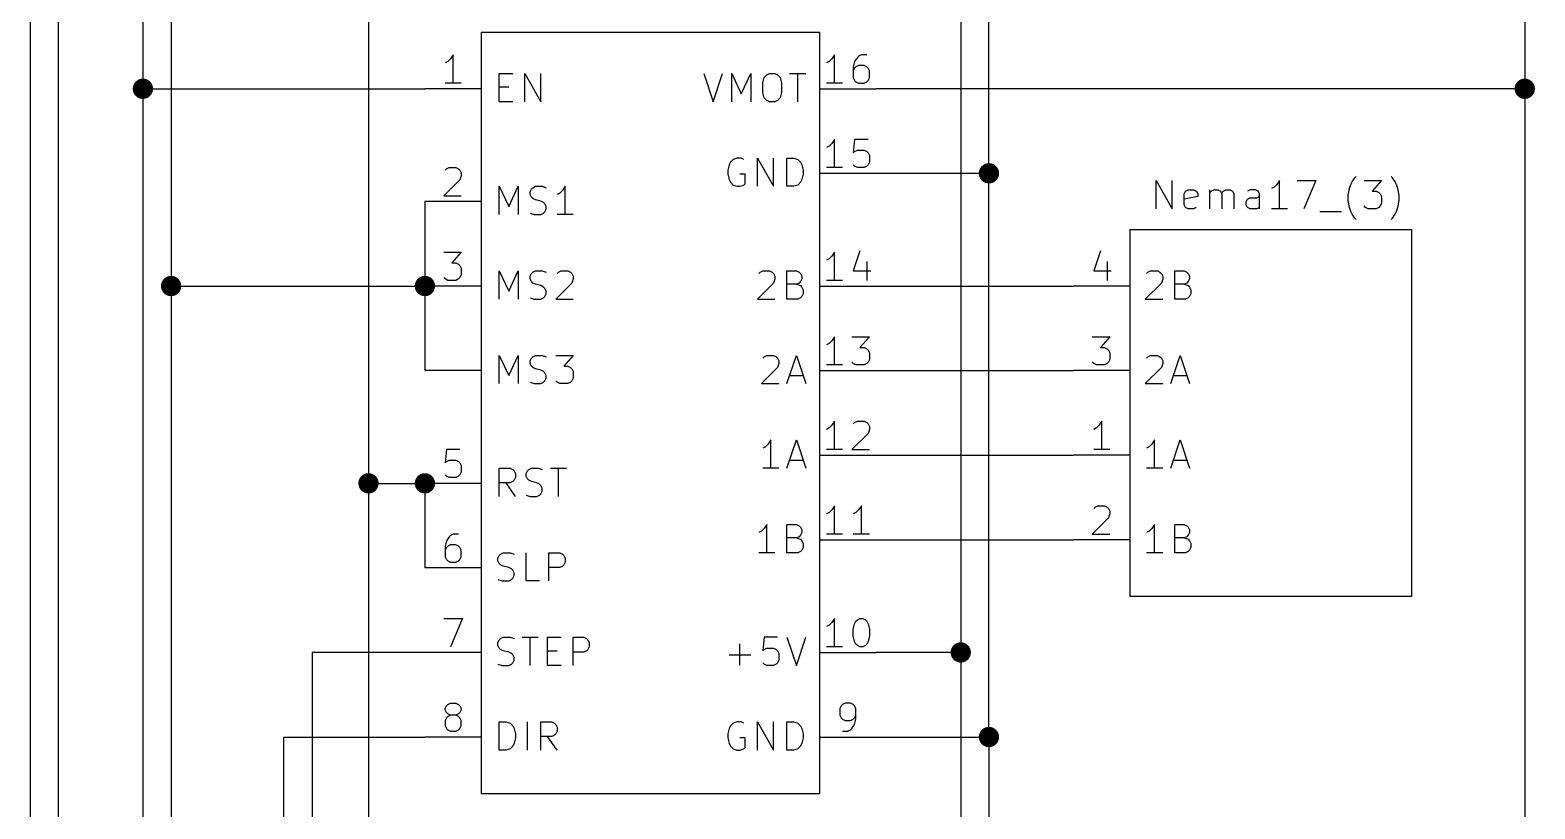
# Model space of a CAD drawing. Extents: x 0.4 to 16.1, y -11.3 to -0.4.
# Drawn here: x 3 to 5.668, y -7.678 to -6.296 of the extents above; entities that cross this region are included whole.
import ezdxf

# ---------------------------------------------------------------- set-up
doc = ezdxf.new("R2010")
doc.units = 0
doc.header["$MEASUREMENT"] = 0
for name, color, linetype in [('BLACK', 7, 'CONTINUOUS'), ('CYAN2', 4, 'CONTINUOUS'), ('GREEN3', 91, 'CONTINUOUS'), ('LYELLOW', 51, 'CONTINUOUS'), ('ORANGE3', 32, 'CONTINUOUS'), ('RED2', 1, 'CONTINUOUS'), ('RED3', 11, 'CONTINUOUS')]:
    doc.layers.add(name, color=color, linetype=linetype)

msp = doc.modelspace()

# ---------------------------------------------------------------- linework, layer by layer
at = {"layer": 'BLACK', "linetype": 'CONTINUOUS'}
for p, q in [((3.25, -5.1), (3.25, -6.75)), ((4.7, -6.55), (4.7, -5.9)), ((4.5, -6.55), (4.7, -6.55)), ((4.7, -7.55), (4.7, -6.55)), ((3.7, -6.6), (3.7, -6.75)), ((3.25, -6.75), (3.7, -6.75)), ((3.25, -6.75), (3.25, -8.35)), ((3.7, -6.75), (3.7, -6.9)), ((4.5, -7.55), (4.7, -7.55)), ((4.7, -7.55), (4.7, -8.15))]:
    msp.add_line(p, q, dxfattribs=at)
at = {"layer": 'BLACK', "const_width": 0.018}
for points in [[(3.241, -6.75, 1), (3.259, -6.75, 1)], [(3.691, -6.75, 1), (3.709, -6.75, 1)], [(4.691, -7.55, 1), (4.709, -7.55, 1)]]:
    msp.add_lwpolyline(points, format="xyb", close=True, dxfattribs=at)
at = {"layer": 'CYAN2', "linetype": 'CONTINUOUS'}
for p, q in [((3.8319, -6.4231), (3.8319, -6.3731)), ((3.8319, -6.3731), (3.8557, -6.3731)), ((3.8771, -6.4231), (3.8771, -6.3731)), ((3.8771, -6.3731), (3.9057, -6.4231)), ((3.9057, -6.4231), (3.9057, -6.3731)), ((4.1943, -6.3731), (4.2109, -6.4231)), ((4.2109, -6.4231), (4.2276, -6.3731)), ((4.2443, -6.4231), (4.2443, -6.3731)), ((4.2443, -6.3731), (4.261, -6.4088)), ((4.261, -6.4088), (4.2776, -6.3731)), ((4.2776, -6.3731), (4.2776, -6.4231)), ((4.3014, -6.3803), (4.3062, -6.3755)), ((4.3062, -6.3755), (4.3109, -6.3731)), ((4.3109, -6.3731), (4.3205, -6.3731)), ((4.3205, -6.3731), (4.3252, -6.3755)), ((4.3252, -6.3755), (4.33, -6.3803)), ((4.3467, -6.3731), (4.3752, -6.3731)), ((4.361, -6.4231), (4.361, -6.3731)), ((3.8319, -6.3969), (3.8486, -6.3969)), ((4.299, -6.3898), (4.3014, -6.3803)), ((4.299, -6.4065), (4.299, -6.3898)), ((4.33, -6.3803), (4.3324, -6.3898)), ((4.3324, -6.3898), (4.3324, -6.4065)), ((3.8557, -6.4231), (3.8319, -6.4231)), ((4.3014, -6.416), (4.299, -6.4065)), ((4.3062, -6.4208), (4.3014, -6.416)), ((4.3109, -6.4231), (4.3062, -6.4208)), ((4.3205, -6.4231), (4.3109, -6.4231)), ((4.3252, -6.4208), (4.3205, -6.4231)), ((4.33, -6.416), (4.3252, -6.4208)), ((4.3324, -6.4065), (4.33, -6.416)), ((4.2395, -6.535), (4.2371, -6.5446)), ((4.2419, -6.5303), (4.2395, -6.535)), ((4.2467, -6.5255), (4.2419, -6.5303)), ((4.2538, -6.5231), (4.2467, -6.5255)), ((4.2609, -6.5231), (4.2538, -6.5231)), ((4.2657, -6.5255), (4.2609, -6.5231)), ((4.2895, -6.5731), (4.2895, -6.5231)), ((4.2895, -6.5231), (4.3181, -6.5731)), ((4.3181, -6.5731), (4.3181, -6.5231)), ((4.3419, -6.5731), (4.3419, -6.5231)), ((4.3419, -6.5231), (4.3538, -6.5231)), ((4.3538, -6.5231), (4.3609, -6.5255)), ((4.3609, -6.5255), (4.3657, -6.5303)), ((4.3657, -6.5303), (4.3681, -6.535)), ((4.3681, -6.535), (4.3705, -6.5446)), ((4.2371, -6.5446), (4.2371, -6.5517)), ((4.2371, -6.5517), (4.2395, -6.5612)), ((4.2395, -6.5612), (4.2419, -6.566)), ((4.2681, -6.5517), (4.2586, -6.5517)), ((4.2681, -6.5684), (4.2681, -6.5517)), ((4.3681, -6.5612), (4.3657, -6.566)), ((4.3705, -6.5517), (4.3681, -6.5612)), ((4.3705, -6.5446), (4.3705, -6.5517)), ((4.9963, -6.6128), (4.9963, -6.5628)), ((4.9963, -6.5628), (5.0249, -6.6128)), ((5.0249, -6.6128), (5.0249, -6.5628)), ((5.2153, -6.5628), (5.2106, -6.5699)), ((5.2153, -6.6128), (5.2153, -6.5628)), ((5.2463, -6.5628), (5.2796, -6.5628)), ((5.2796, -6.5628), (5.2582, -6.6128)), ((5.3439, -6.5652), (5.3487, -6.558)), ((5.3487, -6.558), (5.351, -6.5557)), ((5.3653, -6.5628), (5.3963, -6.5628)), ((5.3963, -6.5628), (5.3796, -6.5819)), ((5.4153, -6.558), (5.4129, -6.5557)), ((5.4201, -6.5652), (5.4153, -6.558)), ((3.8319, -6.6231), (3.8319, -6.5731)), ((3.8319, -6.5731), (3.8486, -6.6088)), ((3.8486, -6.6088), (3.8652, -6.5731)), ((3.8652, -6.5731), (3.8652, -6.6231)), ((3.8867, -6.5827), (3.889, -6.5779)), ((3.8867, -6.5874), (3.8867, -6.5827)), ((3.889, -6.5922), (3.8867, -6.5874)), ((3.889, -6.5779), (3.8914, -6.5755)), ((3.8914, -6.5755), (3.8962, -6.5731)), ((3.8962, -6.5731), (3.9081, -6.5731)), ((3.9081, -6.5731), (3.9152, -6.5755)), ((3.939, -6.585), (3.9343, -6.5874)), ((3.9438, -6.5803), (3.939, -6.585)), ((3.9486, -6.5731), (3.9438, -6.5803)), ((3.9486, -6.6231), (3.9486, -6.5731)), ((4.2419, -6.566), (4.2467, -6.5708)), ((4.2467, -6.5708), (4.2538, -6.5731)), ((4.2538, -6.5731), (4.2586, -6.5731)), ((4.2586, -6.5731), (4.2657, -6.5708)), ((4.2657, -6.5708), (4.2681, -6.5684)), ((4.3538, -6.5731), (4.3419, -6.5731)), ((4.3609, -6.5708), (4.3538, -6.5731)), ((4.3657, -6.566), (4.3609, -6.5708)), ((5.0463, -6.5866), (5.0487, -6.5819)), ((5.0463, -6.6057), (5.0463, -6.5866)), ((5.0487, -6.5819), (5.0534, -6.5795)), ((5.0534, -6.5795), (5.0629, -6.5795)), ((5.0629, -6.5795), (5.0677, -6.5819)), ((5.0677, -6.5819), (5.0701, -6.5866)), ((5.0701, -6.5866), (5.0701, -6.5914)), ((5.0915, -6.6128), (5.0915, -6.5795)), ((5.0915, -6.5842), (5.0939, -6.5819)), ((5.0939, -6.5819), (5.0987, -6.5795)), ((5.0987, -6.5795), (5.1058, -6.5795)), ((5.1058, -6.5795), (5.1106, -6.5819)), ((5.1106, -6.5819), (5.1129, -6.5866)), ((5.1129, -6.5866), (5.1153, -6.5819)), ((5.1129, -6.5866), (5.1129, -6.6128)), ((5.1153, -6.5819), (5.1201, -6.5795)), ((5.1201, -6.5795), (5.1272, -6.5795)), ((5.1272, -6.5795), (5.132, -6.5819)), ((5.132, -6.5819), (5.1344, -6.5866)), ((5.1344, -6.5866), (5.1344, -6.6128)), ((5.1629, -6.5795), (5.1582, -6.5819)), ((5.1725, -6.5795), (5.1629, -6.5795)), ((5.1772, -6.5819), (5.1725, -6.5795)), ((5.1796, -6.5866), (5.1772, -6.5819)), ((5.1796, -6.6128), (5.1796, -6.5866)), ((5.2058, -6.5747), (5.201, -6.5771)), ((5.2106, -6.5699), (5.2058, -6.5747)), ((5.3368, -6.589), (5.3391, -6.5771)), ((5.3368, -6.5985), (5.3368, -6.589)), ((5.3391, -6.5771), (5.3415, -6.5699)), ((5.3415, -6.5699), (5.3439, -6.5652)), ((5.3796, -6.5819), (5.3868, -6.5819)), ((5.3868, -6.5819), (5.3915, -6.5842)), ((5.3915, -6.5842), (5.3939, -6.5866)), ((5.3939, -6.5866), (5.3963, -6.5914)), ((5.4225, -6.5699), (5.4201, -6.5652)), ((5.4249, -6.5771), (5.4225, -6.5699)), ((5.4272, -6.589), (5.4249, -6.5771)), ((5.4272, -6.5985), (5.4272, -6.589)), ((3.8914, -6.5946), (3.889, -6.5922)), ((3.8962, -6.5969), (3.8914, -6.5946)), ((3.9057, -6.5993), (3.8962, -6.5969)), ((3.9105, -6.6017), (3.9057, -6.5993)), ((3.9129, -6.6041), (3.9105, -6.6017)), ((3.9152, -6.6088), (3.9129, -6.6041)), ((3.9129, -6.6184), (3.9152, -6.6136)), ((3.9152, -6.6136), (3.9152, -6.6088)), ((5.0701, -6.5914), (5.0463, -6.5961)), ((5.0487, -6.6104), (5.0463, -6.6057)), ((5.0534, -6.6128), (5.0487, -6.6104)), ((5.0629, -6.6128), (5.0534, -6.6128)), ((5.0677, -6.6104), (5.0629, -6.6128)), ((5.1558, -6.6009), (5.1582, -6.5961)), ((5.1558, -6.6057), (5.1558, -6.6009)), ((5.1582, -6.6104), (5.1558, -6.6057)), ((5.1582, -6.5961), (5.1629, -6.5938)), ((5.1629, -6.6128), (5.1582, -6.6104)), ((5.1629, -6.5938), (5.1749, -6.5938)), ((5.1749, -6.6128), (5.1629, -6.6128)), ((5.1749, -6.5938), (5.1796, -6.5914)), ((5.1796, -6.6104), (5.1749, -6.6128)), ((5.2296, -6.6128), (5.201, -6.6128)), ((5.3391, -6.6104), (5.3368, -6.5985)), ((5.3415, -6.6176), (5.3391, -6.6104)), ((5.3677, -6.6104), (5.3653, -6.608)), ((5.3725, -6.6128), (5.3677, -6.6104)), ((5.3868, -6.6128), (5.3725, -6.6128)), ((5.3915, -6.6104), (5.3868, -6.6128)), ((5.3939, -6.608), (5.3915, -6.6104)), ((5.3963, -6.6033), (5.3939, -6.608)), ((5.3963, -6.5914), (5.3963, -6.6033)), ((5.4225, -6.6176), (5.4249, -6.6104)), ((5.4249, -6.6104), (5.4272, -6.5985)), ((3.8867, -6.6208), (3.8938, -6.6231)), ((3.8938, -6.6231), (3.9057, -6.6231)), ((3.9057, -6.6231), (3.9105, -6.6208)), ((3.9105, -6.6208), (3.9129, -6.6184)), ((3.9629, -6.6231), (3.9343, -6.6231)), ((5.2868, -6.6176), (5.3249, -6.6176)), ((5.3439, -6.6223), (5.3415, -6.6176)), ((5.3487, -6.6295), (5.3439, -6.6223)), ((5.351, -6.6319), (5.3487, -6.6295)), ((5.4129, -6.6319), (5.4153, -6.6295)), ((5.4153, -6.6295), (5.4201, -6.6223)), ((5.4201, -6.6223), (5.4225, -6.6176)), ((3.8319, -6.7731), (3.8319, -6.7231)), ((3.8319, -6.7231), (3.8486, -6.7588)), ((3.8486, -6.7588), (3.8652, -6.7231)), ((3.8652, -6.7231), (3.8652, -6.7731)), ((3.8914, -6.7255), (3.8962, -6.7231)), ((3.8962, -6.7231), (3.9081, -6.7231)), ((3.9081, -6.7231), (3.9152, -6.7255)), ((3.9367, -6.7255), (3.9414, -6.7231)), ((3.9414, -6.7231), (3.9533, -6.7231)), ((3.9533, -6.7231), (3.9581, -6.7255)), ((4.2943, -6.7255), (4.299, -6.7231)), ((4.299, -6.7231), (4.311, -6.7231)), ((4.311, -6.7231), (4.3157, -6.7255)), ((4.3419, -6.7731), (4.3419, -6.7231)), ((4.3419, -6.7231), (4.3586, -6.7231)), ((4.3586, -6.7231), (4.3633, -6.7255)), ((4.9819, -6.7255), (4.9867, -6.7231)), ((4.9867, -6.7231), (4.9986, -6.7231)), ((4.9986, -6.7231), (5.0033, -6.7255)), ((5.0295, -6.7731), (5.0295, -6.7231)), ((5.0295, -6.7231), (5.0462, -6.7231)), ((5.0462, -6.7231), (5.0509, -6.7255)), ((3.8867, -6.7327), (3.889, -6.7279)), ((3.8867, -6.7374), (3.8867, -6.7327)), ((3.889, -6.7422), (3.8867, -6.7374)), ((3.889, -6.7279), (3.8914, -6.7255)), ((3.8914, -6.7446), (3.889, -6.7422)), ((3.8962, -6.7469), (3.8914, -6.7446)), ((3.9057, -6.7493), (3.8962, -6.7469)), ((3.9105, -6.7517), (3.9057, -6.7493)), ((3.9605, -6.7446), (3.9319, -6.7731)), ((3.9343, -6.7279), (3.9367, -6.7255)), ((3.9581, -6.7255), (3.9605, -6.7279)), ((3.9605, -6.7279), (3.9629, -6.7327)), ((3.9629, -6.7374), (3.9605, -6.7446)), ((3.9629, -6.7327), (3.9629, -6.7374)), ((4.3181, -6.7446), (4.2895, -6.7731)), ((4.2919, -6.7279), (4.2943, -6.7255)), ((4.3157, -6.7255), (4.3181, -6.7279)), ((4.3181, -6.7279), (4.3205, -6.7327)), ((4.3205, -6.7374), (4.3181, -6.7446)), ((4.3205, -6.7327), (4.3205, -6.7374)), ((4.3586, -6.7469), (4.3419, -6.7469)), ((4.3633, -6.7446), (4.3586, -6.7469)), ((4.3586, -6.7469), (4.3657, -6.7493)), ((4.3633, -6.7255), (4.3657, -6.7279)), ((4.3657, -6.7422), (4.3633, -6.7446)), ((4.3657, -6.7279), (4.3681, -6.7327)), ((4.3681, -6.7374), (4.3657, -6.7422)), ((4.3657, -6.7493), (4.3681, -6.7517)), ((4.3681, -6.7327), (4.3681, -6.7374)), ((5.0057, -6.7446), (4.9771, -6.7731)), ((4.9795, -6.7279), (4.9819, -6.7255)), ((5.0033, -6.7255), (5.0057, -6.7279)), ((5.0057, -6.7279), (5.0081, -6.7327)), ((5.0081, -6.7374), (5.0057, -6.7446)), ((5.0081, -6.7327), (5.0081, -6.7374)), ((5.0462, -6.7469), (5.0295, -6.7469)), ((5.0509, -6.7446), (5.0462, -6.7469)), ((5.0462, -6.7469), (5.0533, -6.7493)), ((5.0509, -6.7255), (5.0533, -6.7279)), ((5.0533, -6.7422), (5.0509, -6.7446)), ((5.0533, -6.7279), (5.0557, -6.7327)), ((5.0557, -6.7374), (5.0533, -6.7422)), ((5.0533, -6.7493), (5.0557, -6.7517)), ((5.0557, -6.7327), (5.0557, -6.7374)), ((3.8867, -6.7708), (3.8938, -6.7731)), ((3.8938, -6.7731), (3.9057, -6.7731)), ((3.9057, -6.7731), (3.9105, -6.7708)), ((3.9129, -6.7541), (3.9105, -6.7517)), ((3.9105, -6.7708), (3.9129, -6.7684)), ((3.9152, -6.7588), (3.9129, -6.7541)), ((3.9129, -6.7684), (3.9152, -6.7636)), ((3.9152, -6.7636), (3.9152, -6.7588)), ((3.9319, -6.7731), (3.9629, -6.7731)), ((4.2895, -6.7731), (4.3205, -6.7731)), ((4.3609, -6.7731), (4.3419, -6.7731)), ((4.3657, -6.7708), (4.3609, -6.7731)), ((4.3681, -6.7684), (4.3657, -6.7708)), ((4.3681, -6.7517), (4.3705, -6.7565)), ((4.3705, -6.7636), (4.3681, -6.7684)), ((4.3705, -6.7565), (4.3705, -6.7636)), ((4.9771, -6.7731), (5.0081, -6.7731)), ((5.0486, -6.7731), (5.0295, -6.7731)), ((5.0533, -6.7708), (5.0486, -6.7731)), ((5.0557, -6.7684), (5.0533, -6.7708)), ((5.0557, -6.7517), (5.0581, -6.7565)), ((5.0581, -6.7636), (5.0557, -6.7684)), ((5.0581, -6.7565), (5.0581, -6.7636)), ((3.8319, -6.9231), (3.8319, -6.8731)), ((3.8319, -6.8731), (3.8486, -6.9088)), ((3.8486, -6.9088), (3.8652, -6.8731)), ((3.8652, -6.8731), (3.8652, -6.9231)), ((3.8867, -6.8827), (3.889, -6.8779)), ((3.8867, -6.8874), (3.8867, -6.8827)), ((3.889, -6.8779), (3.8914, -6.8755)), ((3.8914, -6.8755), (3.8962, -6.8731)), ((3.8962, -6.8731), (3.9081, -6.8731)), ((3.9081, -6.8731), (3.9152, -6.8755)), ((3.9319, -6.8731), (3.9629, -6.8731)), ((3.9629, -6.8731), (3.9462, -6.8922)), ((4.299, -6.8779), (4.3014, -6.8755)), ((4.3014, -6.8755), (4.3062, -6.8731)), ((4.3062, -6.8731), (4.3181, -6.8731)), ((4.3181, -6.8731), (4.3229, -6.8755)), ((4.3229, -6.8755), (4.3252, -6.8779)), ((4.3252, -6.8779), (4.3276, -6.8827)), ((4.3276, -6.8827), (4.3276, -6.8874)), ((4.3419, -6.9231), (4.3586, -6.8731)), ((4.3586, -6.8731), (4.3752, -6.9231)), ((4.9795, -6.8779), (4.9819, -6.8755)), ((4.9819, -6.8755), (4.9867, -6.8731)), ((4.9867, -6.8731), (4.9986, -6.8731)), ((4.9986, -6.8731), (5.0033, -6.8755)), ((5.0033, -6.8755), (5.0057, -6.8779)), ((5.0057, -6.8779), (5.0081, -6.8827)), ((5.0081, -6.8827), (5.0081, -6.8874)), ((5.0224, -6.9231), (5.039, -6.8731)), ((5.039, -6.8731), (5.0557, -6.9231)), ((3.889, -6.8922), (3.8867, -6.8874)), ((3.8914, -6.8946), (3.889, -6.8922)), ((3.8962, -6.8969), (3.8914, -6.8946)), ((3.9057, -6.8993), (3.8962, -6.8969)), ((3.9105, -6.9017), (3.9057, -6.8993)), ((3.9129, -6.9041), (3.9105, -6.9017)), ((3.9152, -6.9088), (3.9129, -6.9041)), ((3.9152, -6.9136), (3.9152, -6.9088)), ((3.9462, -6.8922), (3.9533, -6.8922)), ((3.9533, -6.8922), (3.9581, -6.8946)), ((3.9581, -6.8946), (3.9605, -6.8969)), ((3.9605, -6.8969), (3.9629, -6.9017)), ((3.9629, -6.9017), (3.9629, -6.9136)), ((4.3252, -6.8946), (4.2967, -6.9231)), ((4.3276, -6.8874), (4.3252, -6.8946)), ((4.3467, -6.9088), (4.3705, -6.9088)), ((5.0057, -6.8946), (4.9771, -6.9231)), ((5.0081, -6.8874), (5.0057, -6.8946)), ((5.0271, -6.9088), (5.0509, -6.9088)), ((3.8867, -6.9208), (3.8938, -6.9231)), ((3.8938, -6.9231), (3.9057, -6.9231)), ((3.9057, -6.9231), (3.9105, -6.9208)), ((3.9105, -6.9208), (3.9129, -6.9184)), ((3.9129, -6.9184), (3.9152, -6.9136)), ((3.9343, -6.9208), (3.9319, -6.9184)), ((3.939, -6.9231), (3.9343, -6.9208)), ((3.9533, -6.9231), (3.939, -6.9231)), ((3.9581, -6.9208), (3.9533, -6.9231)), ((3.9605, -6.9184), (3.9581, -6.9208)), ((3.9629, -6.9136), (3.9605, -6.9184)), ((4.2967, -6.9231), (4.3276, -6.9231)), ((4.9771, -6.9231), (5.0081, -6.9231)), ((4.3038, -7.035), (4.299, -7.0374)), ((4.3086, -7.0303), (4.3038, -7.035)), ((4.3133, -7.0231), (4.3086, -7.0303)), ((4.3133, -7.0731), (4.3133, -7.0231)), ((4.3419, -7.0731), (4.3586, -7.0231)), ((4.3586, -7.0231), (4.3752, -7.0731)), ((4.9843, -7.035), (4.9795, -7.0374)), ((4.989, -7.0303), (4.9843, -7.035)), ((4.9938, -7.0231), (4.989, -7.0303)), ((4.9938, -7.0731), (4.9938, -7.0231)), ((5.0224, -7.0731), (5.039, -7.0231)), ((5.039, -7.0231), (5.0557, -7.0731)), ((4.3467, -7.0588), (4.3705, -7.0588)), ((5.0271, -7.0588), (5.0509, -7.0588)), ((3.8319, -7.1231), (3.8319, -7.0731)), ((3.8319, -7.0731), (3.8509, -7.0731)), ((3.8509, -7.0731), (3.8557, -7.0755)), ((3.8557, -7.0755), (3.8581, -7.0779)), ((3.8581, -7.0946), (3.8557, -7.0969)), ((3.8581, -7.0779), (3.8605, -7.0827)), ((3.8605, -7.0898), (3.8581, -7.0946)), ((3.8605, -7.0827), (3.8605, -7.0898)), ((3.8795, -7.0827), (3.8819, -7.0779)), ((3.8795, -7.0874), (3.8795, -7.0827)), ((3.8819, -7.0922), (3.8795, -7.0874)), ((3.8819, -7.0779), (3.8843, -7.0755)), ((3.8843, -7.0946), (3.8819, -7.0922)), ((3.8843, -7.0755), (3.889, -7.0731)), ((3.889, -7.0969), (3.8843, -7.0946)), ((3.889, -7.0731), (3.9009, -7.0731)), ((3.9009, -7.0731), (3.9081, -7.0755)), ((3.9224, -7.0731), (3.9509, -7.0731)), ((3.9367, -7.1231), (3.9367, -7.0731)), ((4.3276, -7.0731), (4.299, -7.0731)), ((5.0081, -7.0731), (4.9795, -7.0731)), ((3.8509, -7.0993), (3.8319, -7.0993)), ((3.8605, -7.1231), (3.8438, -7.0993)), ((3.8557, -7.0969), (3.8509, -7.0993)), ((3.8795, -7.1208), (3.8867, -7.1231)), ((3.8867, -7.1231), (3.8986, -7.1231)), ((3.8986, -7.0993), (3.889, -7.0969)), ((3.9033, -7.1017), (3.8986, -7.0993)), ((3.8986, -7.1231), (3.9033, -7.1208)), ((3.9057, -7.1041), (3.9033, -7.1017)), ((3.9033, -7.1208), (3.9057, -7.1184)), ((3.9081, -7.1088), (3.9057, -7.1041)), ((3.9057, -7.1184), (3.9081, -7.1136)), ((3.9081, -7.1136), (3.9081, -7.1088)), ((4.3062, -7.1731), (4.3014, -7.1803)), ((4.3062, -7.2231), (4.3062, -7.1731)), ((4.3419, -7.2231), (4.3419, -7.1731)), ((4.3419, -7.1731), (4.3586, -7.1731)), ((4.3586, -7.1731), (4.3633, -7.1755)), ((4.3633, -7.1755), (4.3657, -7.1779)), ((4.9938, -7.1731), (4.989, -7.1803)), ((4.9938, -7.2231), (4.9938, -7.1731)), ((5.0295, -7.2231), (5.0295, -7.1731)), ((5.0295, -7.1731), (5.0462, -7.1731)), ((5.0462, -7.1731), (5.0509, -7.1755)), ((5.0509, -7.1755), (5.0533, -7.1779)), ((4.2967, -7.185), (4.2919, -7.1874)), ((4.3014, -7.1803), (4.2967, -7.185)), ((4.3586, -7.1969), (4.3419, -7.1969)), ((4.3633, -7.1946), (4.3586, -7.1969)), ((4.3586, -7.1969), (4.3657, -7.1993)), ((4.3657, -7.1922), (4.3633, -7.1946)), ((4.3657, -7.1779), (4.3681, -7.1827)), ((4.3681, -7.1874), (4.3657, -7.1922)), ((4.3657, -7.1993), (4.3681, -7.2017)), ((4.3681, -7.1827), (4.3681, -7.1874)), ((4.3681, -7.2017), (4.3705, -7.2065)), ((4.9843, -7.185), (4.9795, -7.1874)), ((4.989, -7.1803), (4.9843, -7.185)), ((5.0462, -7.1969), (5.0295, -7.1969)), ((5.0509, -7.1946), (5.0462, -7.1969)), ((5.0462, -7.1969), (5.0533, -7.1993)), ((5.0533, -7.1922), (5.0509, -7.1946)), ((5.0533, -7.1779), (5.0557, -7.1827)), ((5.0557, -7.1874), (5.0533, -7.1922)), ((5.0533, -7.1993), (5.0557, -7.2017)), ((5.0557, -7.1827), (5.0557, -7.1874)), ((5.0557, -7.2017), (5.0581, -7.2065)), ((3.8295, -7.2327), (3.8319, -7.2279)), ((3.8319, -7.2279), (3.8343, -7.2255)), ((3.8343, -7.2255), (3.839, -7.2231)), ((3.839, -7.2231), (3.8509, -7.2231)), ((3.8509, -7.2231), (3.8581, -7.2255)), ((3.8795, -7.2731), (3.8795, -7.2231)), ((3.92, -7.2731), (3.92, -7.2231)), ((3.92, -7.2231), (3.939, -7.2231)), ((3.939, -7.2231), (3.9438, -7.2255)), ((3.9438, -7.2255), (3.9462, -7.2279)), ((3.9462, -7.2279), (3.9486, -7.2327)), ((4.3205, -7.2231), (4.2919, -7.2231)), ((4.3609, -7.2231), (4.3419, -7.2231)), ((4.3657, -7.2208), (4.3609, -7.2231)), ((4.3681, -7.2184), (4.3657, -7.2208)), ((4.3705, -7.2136), (4.3681, -7.2184)), ((4.3705, -7.2065), (4.3705, -7.2136)), ((5.0081, -7.2231), (4.9795, -7.2231)), ((5.0486, -7.2231), (5.0295, -7.2231)), ((5.0533, -7.2208), (5.0486, -7.2231)), ((5.0557, -7.2184), (5.0533, -7.2208)), ((5.0581, -7.2136), (5.0557, -7.2184)), ((5.0581, -7.2065), (5.0581, -7.2136)), ((3.8295, -7.2374), (3.8295, -7.2327)), ((3.8319, -7.2422), (3.8295, -7.2374)), ((3.8343, -7.2446), (3.8319, -7.2422)), ((3.839, -7.2469), (3.8343, -7.2446)), ((3.8486, -7.2493), (3.839, -7.2469)), ((3.8533, -7.2517), (3.8486, -7.2493)), ((3.8557, -7.2541), (3.8533, -7.2517)), ((3.8581, -7.2588), (3.8557, -7.2541)), ((3.939, -7.2493), (3.92, -7.2493)), ((3.9438, -7.2469), (3.939, -7.2493)), ((3.9462, -7.2446), (3.9438, -7.2469)), ((3.9486, -7.2398), (3.9462, -7.2446)), ((3.9486, -7.2327), (3.9486, -7.2398)), ((3.8295, -7.2708), (3.8367, -7.2731)), ((3.8367, -7.2731), (3.8486, -7.2731)), ((3.8486, -7.2731), (3.8533, -7.2708)), ((3.8533, -7.2708), (3.8557, -7.2684)), ((3.8557, -7.2684), (3.8581, -7.2636)), ((3.8581, -7.2636), (3.8581, -7.2588)), ((3.9033, -7.2731), (3.8795, -7.2731)), ((3.8295, -7.3827), (3.8319, -7.3779)), ((3.8295, -7.3874), (3.8295, -7.3827)), ((3.8319, -7.3922), (3.8295, -7.3874)), ((3.8319, -7.3779), (3.8343, -7.3755)), ((3.8343, -7.3755), (3.839, -7.3731)), ((3.839, -7.3731), (3.8509, -7.3731)), ((3.8509, -7.3731), (3.8581, -7.3755)), ((3.8724, -7.3731), (3.9009, -7.3731)), ((3.8867, -7.4231), (3.8867, -7.3731)), ((3.9176, -7.4231), (3.9176, -7.3731)), ((3.9176, -7.3731), (3.9414, -7.3731)), ((3.9629, -7.4231), (3.9629, -7.3731)), ((3.9629, -7.3731), (3.9819, -7.3731)), ((3.9819, -7.3731), (3.9867, -7.3755)), ((3.9867, -7.3755), (3.989, -7.3779)), ((3.989, -7.3779), (3.9914, -7.3827)), ((3.9914, -7.3898), (3.989, -7.3946)), ((3.9914, -7.3827), (3.9914, -7.3898)), ((4.2586, -7.4231), (4.2586, -7.385)), ((4.3014, -7.3731), (4.299, -7.3969)), ((4.3252, -7.3731), (4.3014, -7.3731)), ((4.3419, -7.3731), (4.3586, -7.4231)), ((4.3586, -7.4231), (4.3752, -7.3731)), ((3.8343, -7.3946), (3.8319, -7.3922)), ((3.839, -7.3969), (3.8343, -7.3946)), ((3.8486, -7.3993), (3.839, -7.3969)), ((3.8533, -7.4017), (3.8486, -7.3993)), ((3.8557, -7.4041), (3.8533, -7.4017)), ((3.8581, -7.4088), (3.8557, -7.4041)), ((3.8557, -7.4184), (3.8581, -7.4136)), ((3.8581, -7.4136), (3.8581, -7.4088)), ((3.9176, -7.3969), (3.9343, -7.3969)), ((3.9819, -7.3993), (3.9629, -7.3993)), ((3.9867, -7.3969), (3.9819, -7.3993)), ((3.989, -7.3946), (3.9867, -7.3969)), ((4.2395, -7.4041), (4.2776, -7.4041)), ((4.299, -7.3969), (4.3014, -7.3946)), ((4.3014, -7.3946), (4.3062, -7.3922)), ((4.3062, -7.3922), (4.3181, -7.3922)), ((4.3181, -7.3922), (4.3229, -7.3946)), ((4.3229, -7.3946), (4.3252, -7.3969)), ((4.3252, -7.3969), (4.3276, -7.4017)), ((4.3276, -7.4136), (4.3252, -7.4184)), ((4.3276, -7.4017), (4.3276, -7.4136)), ((3.8295, -7.4208), (3.8367, -7.4231)), ((3.8367, -7.4231), (3.8486, -7.4231)), ((3.8486, -7.4231), (3.8533, -7.4208)), ((3.8533, -7.4208), (3.8557, -7.4184)), ((3.9414, -7.4231), (3.9176, -7.4231)), ((4.3014, -7.4208), (4.299, -7.4184)), ((4.3062, -7.4231), (4.3014, -7.4208)), ((4.3181, -7.4231), (4.3062, -7.4231)), ((4.3229, -7.4208), (4.3181, -7.4231)), ((4.3252, -7.4184), (4.3229, -7.4208)), ((3.8319, -7.5731), (3.8319, -7.5231)), ((3.8319, -7.5231), (3.8438, -7.5231)), ((3.8438, -7.5231), (3.8509, -7.5255)), ((3.8819, -7.5731), (3.8819, -7.5231)), ((3.9057, -7.5731), (3.9057, -7.5231)), ((3.9057, -7.5231), (3.9248, -7.5231)), ((3.9248, -7.5231), (3.9295, -7.5255)), ((4.2538, -7.5231), (4.2467, -7.5255)), ((4.2609, -7.5231), (4.2538, -7.5231)), ((4.2657, -7.5255), (4.2609, -7.5231)), ((4.2895, -7.5731), (4.2895, -7.5231)), ((4.2895, -7.5231), (4.3181, -7.5731)), ((4.3181, -7.5731), (4.3181, -7.5231)), ((4.3419, -7.5731), (4.3419, -7.5231)), ((4.3419, -7.5231), (4.3538, -7.5231)), ((4.3538, -7.5231), (4.3609, -7.5255)), ((3.8509, -7.5255), (3.8557, -7.5303)), ((3.8557, -7.5303), (3.8581, -7.535)), ((3.8581, -7.535), (3.8605, -7.5446)), ((3.8605, -7.5446), (3.8605, -7.5517)), ((3.9248, -7.5493), (3.9057, -7.5493)), ((3.9343, -7.5731), (3.9176, -7.5493)), ((3.9295, -7.5469), (3.9248, -7.5493)), ((3.9295, -7.5255), (3.9319, -7.5279)), ((3.9319, -7.5446), (3.9295, -7.5469)), ((3.9319, -7.5279), (3.9343, -7.5327)), ((3.9343, -7.5398), (3.9319, -7.5446)), ((3.9343, -7.5327), (3.9343, -7.5398)), ((4.2395, -7.535), (4.2371, -7.5446)), ((4.2371, -7.5446), (4.2371, -7.5517)), ((4.2419, -7.5303), (4.2395, -7.535)), ((4.2467, -7.5255), (4.2419, -7.5303)), ((4.3609, -7.5255), (4.3657, -7.5303)), ((4.3657, -7.5303), (4.3681, -7.535)), ((4.3681, -7.535), (4.3705, -7.5446)), ((4.3705, -7.5446), (4.3705, -7.5517)), ((3.8438, -7.5731), (3.8319, -7.5731)), ((3.8509, -7.5708), (3.8438, -7.5731)), ((3.8557, -7.566), (3.8509, -7.5708)), ((3.8581, -7.5612), (3.8557, -7.566)), ((3.8605, -7.5517), (3.8581, -7.5612)), ((4.2371, -7.5517), (4.2395, -7.5612)), ((4.2395, -7.5612), (4.2419, -7.566)), ((4.2419, -7.566), (4.2467, -7.5708)), ((4.2467, -7.5708), (4.2538, -7.5731)), ((4.2538, -7.5731), (4.2586, -7.5731)), ((4.2681, -7.5517), (4.2586, -7.5517)), ((4.2586, -7.5731), (4.2657, -7.5708)), ((4.2657, -7.5708), (4.2681, -7.5684)), ((4.2681, -7.5684), (4.2681, -7.5517)), ((4.3538, -7.5731), (4.3419, -7.5731)), ((4.3609, -7.5708), (4.3538, -7.5731)), ((4.3657, -7.566), (4.3609, -7.5708)), ((4.3681, -7.5612), (4.3657, -7.566)), ((4.3705, -7.5517), (4.3681, -7.5612))]:
    msp.add_line(p, q, dxfattribs=at)
at = {"layer": 'GREEN3', "linetype": 'CONTINUOUS'}
for p, q in [((3.2, -4.75), (3.2, -6.4)), ((3, -5.75), (3, -10.3)), ((3.05, -5.9), (3.05, -10.3)), ((3.2, -6.4), (3.2, -8)), ((3.2, -6.4), (3.7, -6.4)), ((4.5, -6.75), (4.85, -6.75)), ((4.5, -6.9), (4.85, -6.9)), ((4.5, -7.05), (4.85, -7.05)), ((4.5, -7.2), (4.85, -7.2)), ((3.5, -7.4), (3.5, -9)), ((3.7, -7.4), (3.5, -7.4)), ((3.45, -9.15), (3.45, -7.55)), ((3.45, -7.55), (3.7, -7.55))]:
    msp.add_line(p, q, dxfattribs=at)
at = {"layer": 'GREEN3', "const_width": 0.018}
for points in [[(3.191, -6.4, 1), (3.209, -6.4, 1)], [(4.691, -6.55, 1), (4.709, -6.55, 1)]]:
    msp.add_lwpolyline(points, format="xyb", close=True, dxfattribs=at)
at = {"layer": 'LYELLOW', "linetype": 'CONTINUOUS'}
for p, q in [((3.8, -6.3), (3.8, -7.65)), ((4.4, -6.3), (3.8, -6.3)), ((4.4, -7.65), (4.4, -6.3)), ((4.95, -6.65), (4.95, -7.3)), ((5.45, -6.65), (4.95, -6.65)), ((5.45, -7.3), (5.45, -6.65)), ((4.95, -7.3), (5.45, -7.3)), ((3.8, -7.65), (4.4, -7.65))]:
    msp.add_line(p, q, dxfattribs=at)
at = {"layer": 'ORANGE3', "linetype": 'CONTINUOUS'}
for p, q in [((5.65, -4.75), (5.65, -6.4)), ((3.6, -5.45), (3.6, -7.1)), ((4.65, -5.75), (4.65, -7.4)), ((5.65, -6.4), (4.5, -6.4)), ((5.65, -6.4), (5.65, -8)), ((3.6, -7.1), (3.6, -8.7)), ((3.6, -7.1), (3.7, -7.1)), ((3.7, -7.1), (3.7, -7.25)), ((4.65, -7.4), (4.5, -7.4)), ((4.65, -7.4), (4.65, -9))]:
    msp.add_line(p, q, dxfattribs=at)
at = {"layer": 'ORANGE3', "const_width": 0.018}
for points in [[(5.641, -6.4, 1), (5.659, -6.4, 1)], [(3.591, -7.1, 1), (3.609, -7.1, 1)], [(3.691, -7.1, 1), (3.709, -7.1, 1)], [(4.641, -7.4, 1), (4.659, -7.4, 1)]]:
    msp.add_lwpolyline(points, format="xyb", close=True, dxfattribs=at)
at = {"layer": 'RED2', "linetype": 'CONTINUOUS'}
for p, q in [((3.8, -6.3), (3.8, -7.65)), ((4.4, -6.3), (3.8, -6.3)), ((4.4, -7.65), (4.4, -6.3)), ((3.8, -6.4), (3.7, -6.4)), ((4.4, -6.4), (4.5, -6.4)), ((4.4, -6.55), (4.5, -6.55)), ((3.8, -6.6), (3.7, -6.6)), ((4.95, -6.65), (4.95, -7.3)), ((5.45, -6.65), (4.95, -6.65)), ((5.45, -7.3), (5.45, -6.65)), ((3.8, -6.75), (3.7, -6.75)), ((4.4, -6.75), (4.5, -6.75)), ((4.95, -6.75), (4.85, -6.75)), ((3.8, -6.9), (3.7, -6.9)), ((4.4, -6.9), (4.5, -6.9)), ((4.95, -6.9), (4.85, -6.9)), ((4.4, -7.05), (4.5, -7.05)), ((4.95, -7.05), (4.85, -7.05)), ((3.8, -7.1), (3.7, -7.1)), ((4.4, -7.2), (4.5, -7.2)), ((4.95, -7.2), (4.85, -7.2)), ((3.8, -7.25), (3.7, -7.25)), ((4.95, -7.3), (5.45, -7.3)), ((3.8, -7.4), (3.7, -7.4)), ((4.4, -7.4), (4.5, -7.4)), ((3.8, -7.55), (3.7, -7.55)), ((4.4, -7.55), (4.5, -7.55)), ((3.8, -7.65), (4.4, -7.65))]:
    msp.add_line(p, q, dxfattribs=at)
at = {"layer": 'RED3', "linetype": 'CONTINUOUS'}
for p, q in [((3.7452, -6.347), (3.7405, -6.3518)), ((3.75, -6.3399), (3.7452, -6.347)), ((3.75, -6.3899), (3.75, -6.3399)), ((4.4214, -6.347), (4.4167, -6.3518)), ((4.4262, -6.3399), (4.4214, -6.347)), ((4.4262, -6.3899), (4.4262, -6.3399)), ((4.4667, -6.3446), (4.4619, -6.3518)), ((4.469, -6.3423), (4.4667, -6.3446)), ((4.4738, -6.3399), (4.469, -6.3423)), ((4.4833, -6.3399), (4.4738, -6.3399)), ((3.7405, -6.3518), (3.7357, -6.3542)), ((4.4167, -6.3518), (4.4119, -6.3542)), ((4.4619, -6.3518), (4.4595, -6.3613)), ((4.4595, -6.3613), (4.4595, -6.3804)), ((4.4619, -6.3637), (4.4595, -6.3684)), ((4.4643, -6.3613), (4.4619, -6.3637)), ((4.469, -6.3589), (4.4643, -6.3613)), ((4.4786, -6.3589), (4.469, -6.3589)), ((4.4833, -6.3613), (4.4786, -6.3589)), ((4.4857, -6.3637), (4.4833, -6.3613)), ((4.4881, -6.3684), (4.4857, -6.3637)), ((4.4881, -6.3804), (4.4881, -6.3684)), ((3.7643, -6.3899), (3.7357, -6.3899)), ((4.4405, -6.3899), (4.4119, -6.3899)), ((4.4595, -6.3804), (4.4619, -6.3851)), ((4.4619, -6.3851), (4.4643, -6.3875)), ((4.4643, -6.3875), (4.469, -6.3899)), ((4.469, -6.3899), (4.4786, -6.3899)), ((4.4786, -6.3899), (4.4833, -6.3875)), ((4.4833, -6.3875), (4.4857, -6.3851)), ((4.4857, -6.3851), (4.4881, -6.3804)), ((4.4167, -6.5018), (4.4119, -6.5042)), ((4.4214, -6.497), (4.4167, -6.5018)), ((4.4262, -6.4899), (4.4214, -6.497)), ((4.4262, -6.5399), (4.4262, -6.4899)), ((4.4619, -6.4899), (4.4595, -6.5137)), ((4.4857, -6.4899), (4.4619, -6.4899)), ((4.4619, -6.5113), (4.4667, -6.5089)), ((4.4667, -6.5089), (4.4786, -6.5089)), ((4.4786, -6.5089), (4.4833, -6.5113)), ((4.4595, -6.5137), (4.4619, -6.5113)), ((4.4619, -6.5375), (4.4595, -6.5351)), ((4.4833, -6.5113), (4.4857, -6.5137)), ((4.4857, -6.5351), (4.4833, -6.5375)), ((4.4857, -6.5137), (4.4881, -6.5184)), ((4.4881, -6.5304), (4.4857, -6.5351)), ((4.4881, -6.5184), (4.4881, -6.5304)), ((3.7619, -6.5613), (3.7333, -6.5899)), ((3.7357, -6.5446), (3.7381, -6.5423)), ((3.7381, -6.5423), (3.7429, -6.5399)), ((3.7429, -6.5399), (3.7548, -6.5399)), ((3.7548, -6.5399), (3.7595, -6.5423)), ((3.7595, -6.5423), (3.7619, -6.5446)), ((3.7619, -6.5446), (3.7643, -6.5494)), ((3.7643, -6.5542), (3.7619, -6.5613)), ((3.7643, -6.5494), (3.7643, -6.5542)), ((4.4405, -6.5399), (4.4119, -6.5399)), ((4.4667, -6.5399), (4.4619, -6.5375)), ((4.4786, -6.5399), (4.4667, -6.5399)), ((4.4833, -6.5375), (4.4786, -6.5399)), ((3.7333, -6.5899), (3.7643, -6.5899)), ((3.7333, -6.6899), (3.7643, -6.6899)), ((3.7643, -6.6899), (3.7476, -6.7089)), ((4.4262, -6.6899), (4.4214, -6.697)), ((4.4262, -6.7399), (4.4262, -6.6899)), ((4.4714, -6.6875), (4.4595, -6.7232)), ((4.8976, -6.6875), (4.8857, -6.7232)), ((3.7476, -6.7089), (3.7548, -6.7089)), ((3.7548, -6.7089), (3.7595, -6.7113)), ((3.7595, -6.7113), (3.7619, -6.7137)), ((3.7619, -6.7137), (3.7643, -6.7184)), ((3.7643, -6.7184), (3.7643, -6.7304)), ((4.4167, -6.7018), (4.4119, -6.7042)), ((4.4214, -6.697), (4.4167, -6.7018)), ((4.4595, -6.7232), (4.4905, -6.7232)), ((4.4833, -6.7065), (4.4833, -6.7399)), ((4.8857, -6.7232), (4.9167, -6.7232)), ((4.9095, -6.7065), (4.9095, -6.7399)), ((3.7357, -6.7375), (3.7333, -6.7351)), ((3.7405, -6.7399), (3.7357, -6.7375)), ((3.7548, -6.7399), (3.7405, -6.7399)), ((3.7595, -6.7375), (3.7548, -6.7399)), ((3.7619, -6.7351), (3.7595, -6.7375)), ((3.7643, -6.7304), (3.7619, -6.7351)), ((4.4405, -6.7399), (4.4119, -6.7399)), ((4.4167, -6.8518), (4.4119, -6.8542)), ((4.4214, -6.847), (4.4167, -6.8518)), ((4.4262, -6.8399), (4.4214, -6.847)), ((4.4262, -6.8899), (4.4262, -6.8399)), ((4.4571, -6.8399), (4.4881, -6.8399)), ((4.4881, -6.8399), (4.4714, -6.8589)), ((4.8833, -6.8399), (4.9143, -6.8399)), ((4.9143, -6.8399), (4.8976, -6.8589)), ((4.4714, -6.8589), (4.4786, -6.8589)), ((4.4786, -6.8589), (4.4833, -6.8613)), ((4.4833, -6.8613), (4.4857, -6.8637)), ((4.4857, -6.8637), (4.4881, -6.8684)), ((4.4881, -6.8804), (4.4857, -6.8851)), ((4.4881, -6.8684), (4.4881, -6.8804)), ((4.8976, -6.8589), (4.9048, -6.8589)), ((4.9048, -6.8589), (4.9095, -6.8613)), ((4.9095, -6.8613), (4.9119, -6.8637)), ((4.9119, -6.8637), (4.9143, -6.8684)), ((4.9143, -6.8804), (4.9119, -6.8851)), ((4.9143, -6.8684), (4.9143, -6.8804)), ((4.4405, -6.8899), (4.4119, -6.8899)), ((4.4595, -6.8875), (4.4571, -6.8851)), ((4.4643, -6.8899), (4.4595, -6.8875)), ((4.4786, -6.8899), (4.4643, -6.8899)), ((4.4833, -6.8875), (4.4786, -6.8899)), ((4.4857, -6.8851), (4.4833, -6.8875)), ((4.8857, -6.8875), (4.8833, -6.8851)), ((4.8905, -6.8899), (4.8857, -6.8875)), ((4.9048, -6.8899), (4.8905, -6.8899)), ((4.9095, -6.8875), (4.9048, -6.8899)), ((4.9119, -6.8851), (4.9095, -6.8875)), ((4.4262, -6.9899), (4.4214, -6.997)), ((4.4262, -7.0399), (4.4262, -6.9899)), ((4.4619, -6.9923), (4.4667, -6.9899)), ((4.4667, -6.9899), (4.4786, -6.9899)), ((4.4786, -6.9899), (4.4833, -6.9923)), ((4.9, -6.9899), (4.8952, -6.997)), ((4.9, -7.0399), (4.9, -6.9899)), ((4.4167, -7.0018), (4.4119, -7.0042)), ((4.4214, -6.997), (4.4167, -7.0018)), ((4.4857, -7.0113), (4.4571, -7.0399)), ((4.4595, -6.9946), (4.4619, -6.9923)), ((4.4833, -6.9923), (4.4857, -6.9946)), ((4.4857, -6.9946), (4.4881, -6.9994)), ((4.4881, -7.0042), (4.4857, -7.0113)), ((4.4881, -6.9994), (4.4881, -7.0042)), ((4.8905, -7.0018), (4.8857, -7.0042)), ((4.8952, -6.997), (4.8905, -7.0018)), ((3.7381, -7.0399), (3.7357, -7.0637)), ((3.7619, -7.0399), (3.7381, -7.0399)), ((4.4405, -7.0399), (4.4119, -7.0399)), ((4.4571, -7.0399), (4.4881, -7.0399)), ((4.9143, -7.0399), (4.8857, -7.0399)), ((3.7357, -7.0637), (3.7381, -7.0613)), ((3.7381, -7.0613), (3.7429, -7.0589)), ((3.7429, -7.0589), (3.7548, -7.0589)), ((3.7548, -7.0589), (3.7595, -7.0613)), ((3.7595, -7.0613), (3.7619, -7.0637)), ((3.7619, -7.0637), (3.7643, -7.0684)), ((3.7643, -7.0684), (3.7643, -7.0804)), ((3.7381, -7.0875), (3.7357, -7.0851)), ((3.7429, -7.0899), (3.7381, -7.0875)), ((3.7548, -7.0899), (3.7429, -7.0899)), ((3.7595, -7.0875), (3.7548, -7.0899)), ((3.7619, -7.0851), (3.7595, -7.0875)), ((3.7643, -7.0804), (3.7619, -7.0851)), ((4.4214, -7.147), (4.4167, -7.1518)), ((4.4262, -7.1399), (4.4214, -7.147)), ((4.4262, -7.1899), (4.4262, -7.1399)), ((4.469, -7.147), (4.4643, -7.1518)), ((4.4738, -7.1399), (4.469, -7.147)), ((4.4738, -7.1899), (4.4738, -7.1399)), ((4.8857, -7.1446), (4.8881, -7.1423)), ((4.8881, -7.1423), (4.8929, -7.1399)), ((4.8929, -7.1399), (4.9048, -7.1399)), ((4.9048, -7.1399), (4.9095, -7.1423)), ((4.9095, -7.1423), (4.9119, -7.1446)), ((4.9119, -7.1446), (4.9143, -7.1494)), ((4.9143, -7.1494), (4.9143, -7.1542)), ((4.4167, -7.1518), (4.4119, -7.1542)), ((4.4643, -7.1518), (4.4595, -7.1542)), ((4.9119, -7.1613), (4.8833, -7.1899)), ((4.9143, -7.1542), (4.9119, -7.1613)), ((3.7381, -7.2018), (3.7357, -7.2113)), ((3.7429, -7.1946), (3.7381, -7.2018)), ((3.7452, -7.1923), (3.7429, -7.1946)), ((3.75, -7.1899), (3.7452, -7.1923)), ((3.7595, -7.1899), (3.75, -7.1899)), ((4.4405, -7.1899), (4.4119, -7.1899)), ((4.4881, -7.1899), (4.4595, -7.1899)), ((4.8833, -7.1899), (4.9143, -7.1899)), ((3.7357, -7.2113), (3.7357, -7.2304)), ((3.7381, -7.2137), (3.7357, -7.2184)), ((3.7405, -7.2113), (3.7381, -7.2137)), ((3.7452, -7.2089), (3.7405, -7.2113)), ((3.7548, -7.2089), (3.7452, -7.2089)), ((3.7595, -7.2113), (3.7548, -7.2089)), ((3.7619, -7.2137), (3.7595, -7.2113)), ((3.7643, -7.2184), (3.7619, -7.2137)), ((3.7643, -7.2304), (3.7643, -7.2184)), ((3.7357, -7.2304), (3.7381, -7.2351)), ((3.7381, -7.2351), (3.7405, -7.2375)), ((3.7405, -7.2375), (3.7452, -7.2399)), ((3.7452, -7.2399), (3.7548, -7.2399)), ((3.7548, -7.2399), (3.7595, -7.2375)), ((3.7595, -7.2375), (3.7619, -7.2351)), ((3.7619, -7.2351), (3.7643, -7.2304)), ((3.7333, -7.3399), (3.7667, -7.3399)), ((3.7667, -7.3399), (3.7452, -7.3899)), ((4.4167, -7.3518), (4.4119, -7.3542)), ((4.4214, -7.347), (4.4167, -7.3518)), ((4.4262, -7.3399), (4.4214, -7.347)), ((4.4262, -7.3899), (4.4262, -7.3399)), ((4.4595, -7.3589), (4.4619, -7.3494)), ((4.4595, -7.3708), (4.4595, -7.3589)), ((4.4619, -7.3494), (4.4643, -7.3446)), ((4.4643, -7.3446), (4.4667, -7.3423)), ((4.4667, -7.3423), (4.4714, -7.3399)), ((4.4714, -7.3399), (4.4762, -7.3399)), ((4.4762, -7.3399), (4.4809, -7.3423)), ((4.4809, -7.3423), (4.4833, -7.3446)), ((4.4833, -7.3446), (4.4857, -7.3494)), ((4.4857, -7.3494), (4.4881, -7.3589)), ((4.4881, -7.3589), (4.4881, -7.3708)), ((4.4405, -7.3899), (4.4119, -7.3899)), ((4.4619, -7.3804), (4.4595, -7.3708)), ((4.4643, -7.3851), (4.4619, -7.3804)), ((4.4667, -7.3875), (4.4643, -7.3851)), ((4.4714, -7.3899), (4.4667, -7.3875)), ((4.4762, -7.3899), (4.4714, -7.3899)), ((4.4809, -7.3875), (4.4762, -7.3899)), ((4.4833, -7.3851), (4.4809, -7.3875)), ((4.4857, -7.3804), (4.4833, -7.3851)), ((4.4881, -7.3708), (4.4857, -7.3804)), ((3.7357, -7.4994), (3.7381, -7.4946)), ((3.7381, -7.4946), (3.7405, -7.4923)), ((3.7405, -7.4923), (3.7452, -7.4899)), ((3.7452, -7.4899), (3.7548, -7.4899)), ((3.7548, -7.4899), (3.7595, -7.4923)), ((3.7595, -7.4923), (3.7619, -7.4946)), ((3.7619, -7.4946), (3.7643, -7.4994)), ((4.4381, -7.4946), (4.4357, -7.4994)), ((4.4405, -7.4923), (4.4381, -7.4946)), ((4.4452, -7.4899), (4.4405, -7.4923)), ((4.4548, -7.4899), (4.4452, -7.4899)), ((4.4595, -7.4923), (4.4548, -7.4899)), ((4.4619, -7.4946), (4.4595, -7.4923)), ((4.4643, -7.4994), (4.4619, -7.4946)), ((3.7357, -7.5018), (3.7357, -7.4994)), ((3.7381, -7.5065), (3.7357, -7.5018)), ((3.7381, -7.5161), (3.7357, -7.5208)), ((3.7357, -7.5208), (3.7357, -7.5304)), ((3.7405, -7.5089), (3.7381, -7.5065)), ((3.7405, -7.5137), (3.7381, -7.5161)), ((3.7452, -7.5113), (3.7405, -7.5089)), ((3.7452, -7.5113), (3.7405, -7.5137)), ((3.7548, -7.5113), (3.7452, -7.5113)), ((3.7595, -7.5089), (3.7548, -7.5113)), ((3.7595, -7.5137), (3.7548, -7.5113)), ((3.7619, -7.5065), (3.7595, -7.5089)), ((3.7619, -7.5161), (3.7595, -7.5137)), ((3.7643, -7.5018), (3.7619, -7.5065)), ((3.7643, -7.5208), (3.7619, -7.5161)), ((3.7643, -7.4994), (3.7643, -7.5018)), ((3.7643, -7.5304), (3.7643, -7.5208)), ((4.4357, -7.4994), (4.4357, -7.5113)), ((4.4357, -7.5113), (4.4381, -7.5161)), ((4.4381, -7.5161), (4.4405, -7.5184)), ((4.4405, -7.5184), (4.4452, -7.5208)), ((4.4452, -7.5208), (4.4548, -7.5208)), ((4.4548, -7.5208), (4.4595, -7.5184)), ((4.4595, -7.5184), (4.4619, -7.5161)), ((4.4619, -7.5161), (4.4643, -7.5113)), ((4.4619, -7.528), (4.4643, -7.5184)), ((4.4643, -7.5184), (4.4643, -7.4994)), ((3.7357, -7.5304), (3.7381, -7.5351)), ((3.7381, -7.5351), (3.7405, -7.5375)), ((3.7405, -7.5375), (3.7452, -7.5399)), ((3.7452, -7.5399), (3.7548, -7.5399)), ((3.7548, -7.5399), (3.7595, -7.5375)), ((3.7595, -7.5375), (3.7619, -7.5351)), ((3.7619, -7.5351), (3.7643, -7.5304)), ((4.4405, -7.5399), (4.45, -7.5399)), ((4.45, -7.5399), (4.4548, -7.5375)), ((4.4548, -7.5375), (4.4571, -7.5351)), ((4.4571, -7.5351), (4.4619, -7.528))]:
    msp.add_line(p, q, dxfattribs=at)

doc.saveas('drawing.dxf')
